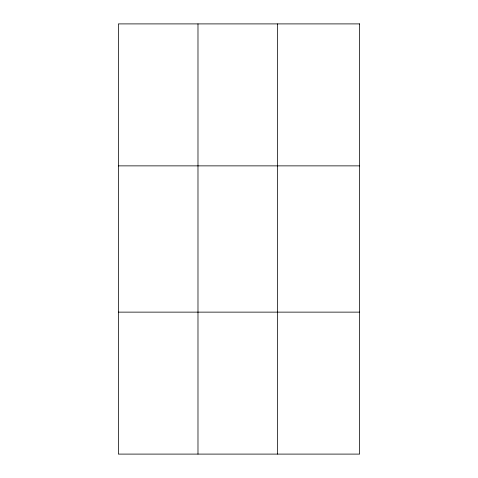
<?xml version="1.0" encoding="UTF-8"?>
<svg xmlns="http://www.w3.org/2000/svg" width="478" height="478" viewBox="0 0 478 478"><rect width="100%" height="100%" fill="white"/><g stroke="black" fill="none" stroke-linecap="round" stroke-linejoin="round"><path stroke-width="0.72" d="M197.982 23.9L197.982 454.1M277.604 23.9L277.604 454.1M118.365 165.866L359.635 165.866M118.365 312.134L359.635 312.134M359.635 23.9L359.635 454.1L118.365 454.1L118.365 23.9L359.635 23.9"/></g></svg>
